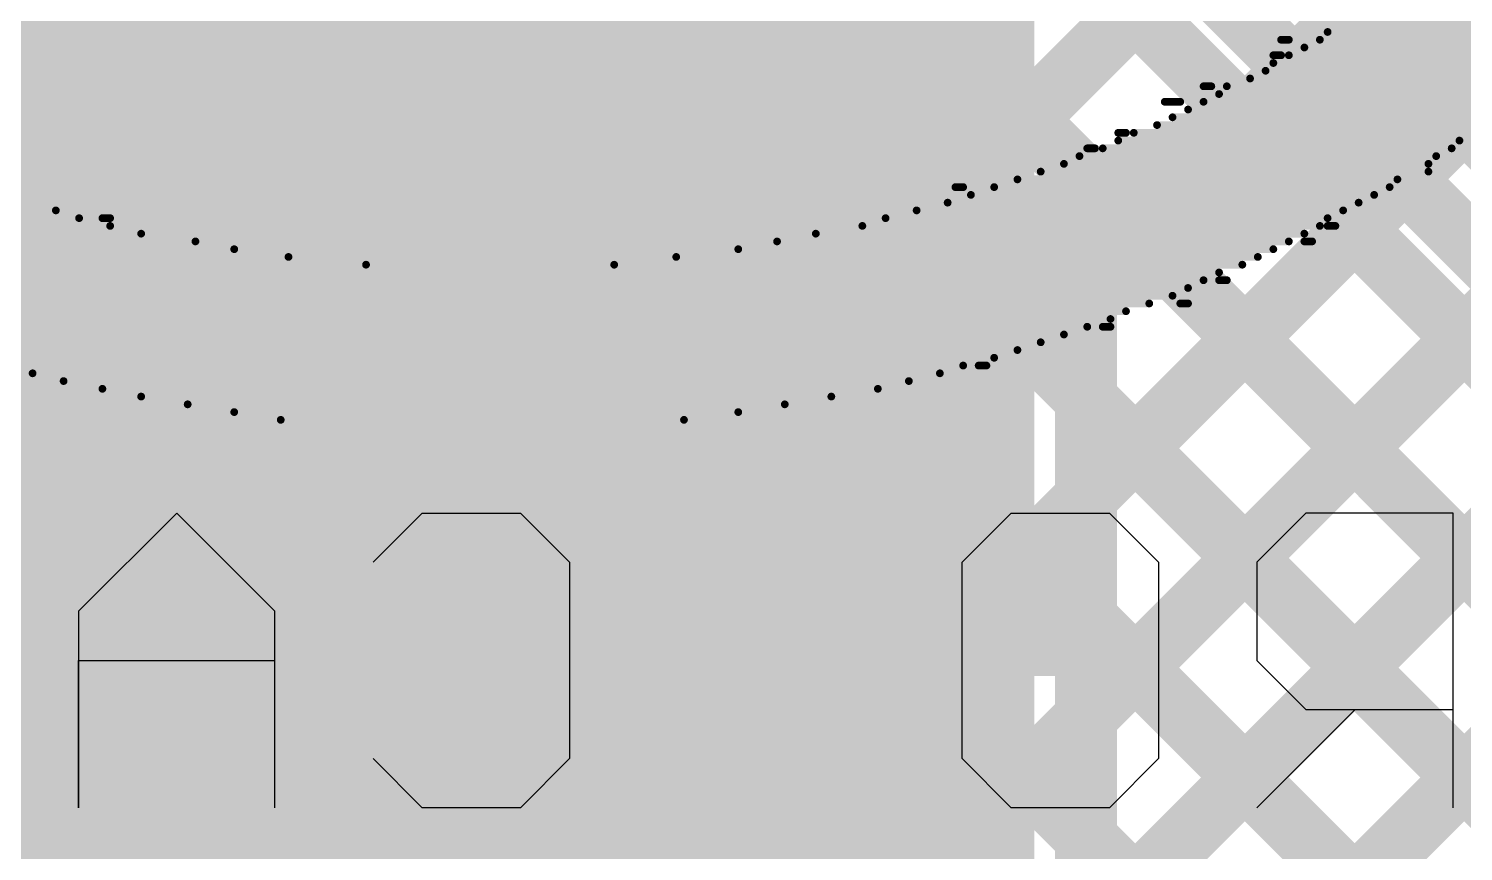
# Model space of a CAD drawing. Header units: millimetres. Extents: x 3.57 to 6.19, y 4.04 to 5.89.
# Drawn here: x 5.0333 to 5.2183, y 4.7564 to 4.8624 of the extents above; entities that cross this region are included whole.
import ezdxf

# ---------------------------------------------------------------- set-up
doc = ezdxf.new("R2010")
doc.units = ezdxf.units.MM
doc.header["$MEASUREMENT"] = 0
for name, color, linetype in [('BottomLayer', 5, 'Continuous'), ('BottomOverlay', 54, 'Continuous'), ('TopLayer', 1, 'Continuous'), ('TopOverlay', 2, 'Continuous'), ('TopPaste', 8, 'Continuous'), ('TopSolder', 216, 'Continuous')]:
    doc.layers.add(name, color=color, linetype=linetype)

# ---------------------------------------------------------------- blocks, each defined once
blk = doc.blocks.new('RVT1A101M0505_60')
at = {"layer": 'TopLayer'}
blk.add_solid([(0.02756, -0.0315), (0.14567, -0.0315), (0.02756, 0.0315), (0.14567, 0.0315)], dxfattribs=at)
at = {"layer": 'TopOverlay', "const_width": 0.005}
blk.add_lwpolyline([(0.105, 0.038), (0.105, 0.109)], dxfattribs=at)
at = {"layer": 'TopOverlay', "const_width": 0.0025}
blk.add_lwpolyline([(0.10375, 0.038, 1), (0.10625, 0.038, 1)], format="xyb", close=True, dxfattribs=at)
at = {"layer": 'TopPaste'}
blk.add_solid([(0.02756, -0.0315), (0.14567, -0.0315), (0.02756, 0.0315), (0.14567, 0.0315)], dxfattribs=at)
at = {"layer": 'TopSolder'}
blk.add_solid([(0.02356, -0.0355), (0.14967, -0.0355), (0.02356, 0.0355), (0.14967, 0.0355)], dxfattribs=at)

msp = doc.modelspace()

# ---------------------------------------------------------------- linework, layer by layer
at = {"layer": 'BottomLayer'}
for points, const_width in [([(5.13079, 4.303), (5.13079, 5.38279)], 0.025), ([(5.10729, 4.64695), (5.10729, 5.38279)], 0.008), ([(4.97015, 4.98592), (5.10729, 4.84878)], 0.008), ([(4.95601, 4.97177), (5.10729, 4.82049)], 0.008), ([(4.94187, 4.95763), (5.10729, 4.79221)], 0.008), ([(4.92772, 4.94349), (5.10729, 4.76393)], 0.008), ([(4.93121, 4.7615), (5.10729, 4.93758)], 0.008), ([(4.91358, 4.92935), (5.10729, 4.73564)], 0.008), ([(5.175, 4.912), (5.241, 4.846)], 0.025), ([(4.89891, 4.91574), (5.10729, 4.70736)], 0.008), ([(4.87386, 4.9125), (5.10729, 4.67907)], 0.008), ([(4.95949, 4.7615), (5.10729, 4.9093)], 0.008), ([(5.15429, 4.34943), (5.15429, 4.9009)], 0.008), ([(5.1584, 4.89537), (5.22437, 4.8294)], 0.008), ([(5.15429, 4.88663), (5.26084, 4.78008)], 0.008), ([(4.98737, 4.76109), (5.10729, 4.88101)], 0.008), ([(5.15429, 4.84316), (5.18245, 4.87132)], 0.008), ([(5.15429, 4.85834), (5.2467, 4.76593)], 0.008), ([(5.15429, 4.81488), (5.19659, 4.85718)], 0.008), ([(5.0044, 4.74984), (5.10729, 4.85273)], 0.008), ([(5.15429, 4.78659), (5.21073, 4.84303)], 0.008), ([(5.15429, 4.83006), (5.23256, 4.75179)], 0.008), ([(5.15429, 4.75831), (5.22488, 4.8289)], 0.008), ([(5.01854, 4.7357), (5.10729, 4.82444)], 0.008), ([(5.15429, 4.70174), (5.27505, 4.8225)], 0.008), ([(5.15429, 4.73002), (5.24676, 4.8225)], 0.008), ([(5.15429, 4.80178), (5.21842, 4.73765)], 0.008), ([(5.03268, 4.72155), (5.10729, 4.79616)], 0.008), ([(5.15429, 4.77349), (5.20651, 4.72127)], 0.008), ([(5.04682, 4.70741), (5.10729, 4.76788)], 0.008)]:
    msp.add_lwpolyline(points, dxfattribs=dict(at, const_width=const_width))
at = {"layer": 'BottomLayer', "const_width": 0.004}
for points in [[(5.15229, 4.85834, 1), (5.15629, 4.85834, 1)], [(5.19459, 4.85718, 1), (5.19859, 4.85718, 1)], [(5.10529, 4.85273, 1), (5.10929, 4.85273, 1)], [(5.10529, 4.84878, 1), (5.10929, 4.84878, 1)], [(5.15229, 4.84316, 1), (5.15629, 4.84316, 1)], [(5.20873, 4.84303, 1), (5.21273, 4.84303, 1)], [(5.15229, 4.83006, 1), (5.15629, 4.83006, 1)], [(5.10529, 4.82444, 1), (5.10929, 4.82444, 1)], [(5.10529, 4.82049, 1), (5.10929, 4.82049, 1)], [(5.15229, 4.81488, 1), (5.15629, 4.81488, 1)], [(5.15229, 4.80178, 1), (5.15629, 4.80178, 1)], [(5.10529, 4.79616, 1), (5.10929, 4.79616, 1)], [(5.10529, 4.79221, 1), (5.10929, 4.79221, 1)], [(5.15229, 4.78659, 1), (5.15629, 4.78659, 1)], [(5.15229, 4.77349, 1), (5.15629, 4.77349, 1)], [(5.10529, 4.76788, 1), (5.10929, 4.76788, 1)], [(5.10529, 4.76393, 1), (5.10929, 4.76393, 1)], [(5.15229, 4.75831, 1), (5.15629, 4.75831, 1)]]:
    msp.add_lwpolyline(points, format="xyb", close=True, dxfattribs=at)
at = {"layer": 'BottomOverlay'}
for p, q in [((5.05241, 4.79999), (5.03975, 4.78733)), ((5.06507, 4.78733), (5.05241, 4.79999)), ((5.07774, 4.79366), (5.08407, 4.79999)), ((5.08407, 4.79999), (5.09673, 4.79999)), ((5.09673, 4.79999), (5.10306, 4.79366)), ((5.15371, 4.79366), (5.16004, 4.79999)), ((5.16004, 4.79999), (5.17271, 4.79999)), ((5.17271, 4.79999), (5.17904, 4.79366)), ((5.19803, 4.79999), (5.1917, 4.79366)), ((5.21702, 4.79999), (5.19803, 4.79999)), ((5.21702, 4.762), (5.21702, 4.79999)), ((5.10306, 4.79366), (5.10306, 4.76833)), ((5.15371, 4.76833), (5.15371, 4.79366)), ((5.17904, 4.79366), (5.17904, 4.76833)), ((5.1917, 4.79366), (5.1917, 4.78099)), ((5.03975, 4.78733), (5.03975, 4.762)), ((5.06507, 4.762), (5.06507, 4.78733)), ((5.03975, 4.762), (5.03975, 4.78099)), ((5.03975, 4.78099), (5.06507, 4.78099)), ((5.1917, 4.78099), (5.19803, 4.77466)), ((5.20436, 4.77466), (5.1917, 4.762)), ((5.19803, 4.77466), (5.21702, 4.77466)), ((5.08407, 4.762), (5.07774, 4.76833)), ((5.10306, 4.76833), (5.09673, 4.762)), ((5.16004, 4.762), (5.15371, 4.76833)), ((5.17904, 4.76833), (5.17271, 4.762)), ((5.09673, 4.762), (5.08407, 4.762)), ((5.17271, 4.762), (5.16004, 4.762))]:
    msp.add_line(p, q, dxfattribs=at)
at = {"layer": 'BottomOverlay', "const_width": 0.001}
for points in [[(5.20083, 4.862), (5.23683, 4.862)], [(5.19483, 4.861), (5.19583, 4.861)], [(5.19783, 4.86), (5.23483, 4.86)], [(5.19983, 4.861), (5.23583, 4.861)], [(5.19383, 4.859), (5.19483, 4.859)], [(5.19383, 4.858), (5.23183, 4.858)], [(5.19583, 4.859), (5.23383, 4.859)], [(5.19083, 4.856), (5.22983, 4.856)], [(5.19283, 4.857), (5.23083, 4.857)], [(5.18483, 4.855), (5.18583, 4.855)], [(5.18683, 4.854), (5.22683, 4.854)], [(5.18783, 4.855), (5.22783, 4.855)], [(5.17983, 4.853), (5.18183, 4.853)], [(5.18483, 4.853), (5.22583, 4.853)], [(5.18083, 4.851), (5.22283, 4.851)], [(5.18283, 4.852), (5.22383, 4.852)], [(5.17383, 4.849), (5.17483, 4.849)], [(5.17583, 4.849), (5.21983, 4.849)], [(5.17883, 4.85), (5.22083, 4.85)], [(5.16983, 4.847), (5.17083, 4.847)], [(5.17183, 4.847), (5.21683, 4.847)], [(5.17383, 4.848), (5.21783, 4.848)], [(5.16683, 4.845), (5.21383, 4.845)], [(5.16883, 4.846), (5.21483, 4.846)], [(5.16083, 4.843), (5.20983, 4.843)], [(5.16383, 4.844), (5.21383, 4.844)], [(5.15283, 4.842), (5.15383, 4.842)], [(5.15483, 4.841), (5.20683, 4.841)], [(5.15783, 4.842), (5.20883, 4.842)], [(4.98083, 4.84), (5.03283, 4.84)], [(5.15183, 4.84), (5.20483, 4.84)], [(4.98183, 4.839), (5.03683, 4.839)], [(4.98383, 4.838), (5.03983, 4.838)], [(5.04283, 4.838), (5.04383, 4.838)], [(5.14383, 4.838), (5.20083, 4.838)], [(5.14783, 4.839), (5.20283, 4.839)], [(4.98583, 4.837), (5.04383, 4.837)], [(4.98683, 4.836), (5.04783, 4.836)], [(5.13483, 4.836), (5.19783, 4.836)], [(5.14083, 4.837), (5.19983, 4.837)], [(5.20083, 4.837), (5.20183, 4.837)], [(4.98983, 4.835), (5.05483, 4.835)], [(4.99183, 4.834), (5.05983, 4.834)], [(5.12483, 4.834), (5.19383, 4.834)], [(5.12983, 4.835), (5.19583, 4.835)], [(5.19783, 4.835), (5.19883, 4.835)], [(4.99283, 4.833), (5.06683, 4.833)], [(4.99583, 4.832), (5.07683, 4.832)], [(5.10883, 4.832), (5.18983, 4.832)], [(5.11683, 4.833), (5.19183, 4.833)], [(4.99783, 4.831), (5.18683, 4.831)], [(4.99883, 4.83), (5.18483, 4.83)], [(5.18683, 4.83), (5.18783, 4.83)], [(5.00183, 4.829), (5.18283, 4.829)], [(5.00483, 4.828), (5.18083, 4.828)], [(5.00683, 4.827), (5.17783, 4.827)], [(5.18183, 4.827), (5.18283, 4.827)], [(5.00883, 4.826), (5.17483, 4.826)], [(5.01183, 4.825), (5.17283, 4.825)], [(5.01383, 4.824), (5.16983, 4.824)], [(5.01783, 4.823), (5.16683, 4.823)], [(5.17183, 4.824), (5.17283, 4.824)], [(5.02083, 4.822), (5.16383, 4.822)], [(5.02383, 4.821), (5.16083, 4.821)], [(5.02683, 4.82), (5.15783, 4.82)], [(5.03083, 4.819), (5.15383, 4.819)], [(5.15583, 4.819), (5.15683, 4.819)], [(5.03383, 4.818), (5.15083, 4.818)], [(5.03783, 4.817), (5.14683, 4.817)], [(5.04283, 4.816), (5.14283, 4.816)], [(5.04783, 4.815), (5.13683, 4.815)], [(5.05383, 4.814), (5.13083, 4.814)], [(5.05983, 4.813), (5.12483, 4.813)], [(5.06583, 4.812), (5.11783, 4.812)]]:
    msp.add_lwpolyline(points, dxfattribs=at)
at = {"layer": 'BottomOverlay', "const_width": 0.0005}
for points in [[(5.20058, 4.862, 1), (5.20108, 4.862, 1)], [(5.19458, 4.861, 1), (5.19508, 4.861, 1)], [(5.19558, 4.861, 1), (5.19608, 4.861, 1)], [(5.19758, 4.86, 1), (5.19808, 4.86, 1)], [(5.19958, 4.861, 1), (5.20008, 4.861, 1)], [(5.19358, 4.859, 1), (5.19408, 4.859, 1)], [(5.19358, 4.858, 1), (5.19408, 4.858, 1)], [(5.19458, 4.859, 1), (5.19508, 4.859, 1)], [(5.19558, 4.859, 1), (5.19608, 4.859, 1)], [(5.19058, 4.856, 1), (5.19108, 4.856, 1)], [(5.19258, 4.857, 1), (5.19308, 4.857, 1)], [(5.18458, 4.855, 1), (5.18508, 4.855, 1)], [(5.18558, 4.855, 1), (5.18608, 4.855, 1)], [(5.18658, 4.854, 1), (5.18708, 4.854, 1)], [(5.18758, 4.855, 1), (5.18808, 4.855, 1)], [(5.17958, 4.853, 1), (5.18008, 4.853, 1)], [(5.18158, 4.853, 1), (5.18208, 4.853, 1)], [(5.18458, 4.853, 1), (5.18508, 4.853, 1)], [(5.18058, 4.851, 1), (5.18108, 4.851, 1)], [(5.18258, 4.852, 1), (5.18308, 4.852, 1)], [(5.17358, 4.849, 1), (5.17408, 4.849, 1)], [(5.17458, 4.849, 1), (5.17508, 4.849, 1)], [(5.17558, 4.849, 1), (5.17608, 4.849, 1)], [(5.17858, 4.85, 1), (5.17908, 4.85, 1)], [(5.16958, 4.847, 1), (5.17008, 4.847, 1)], [(5.17058, 4.847, 1), (5.17108, 4.847, 1)], [(5.17158, 4.847, 1), (5.17208, 4.847, 1)], [(5.17358, 4.848, 1), (5.17408, 4.848, 1)], [(5.21658, 4.847, 1), (5.21708, 4.847, 1)], [(5.21758, 4.848, 1), (5.21808, 4.848, 1)], [(5.16658, 4.845, 1), (5.16708, 4.845, 1)], [(5.16858, 4.846, 1), (5.16908, 4.846, 1)], [(5.21358, 4.845, 1), (5.21408, 4.845, 1)], [(5.21458, 4.846, 1), (5.21508, 4.846, 1)], [(5.16058, 4.843, 1), (5.16108, 4.843, 1)], [(5.16358, 4.844, 1), (5.16408, 4.844, 1)], [(5.20958, 4.843, 1), (5.21008, 4.843, 1)], [(5.21358, 4.844, 1), (5.21408, 4.844, 1)], [(5.15258, 4.842, 1), (5.15308, 4.842, 1)], [(5.15358, 4.842, 1), (5.15408, 4.842, 1)], [(5.15458, 4.841, 1), (5.15508, 4.841, 1)], [(5.15758, 4.842, 1), (5.15808, 4.842, 1)], [(5.20658, 4.841, 1), (5.20708, 4.841, 1)], [(5.20858, 4.842, 1), (5.20908, 4.842, 1)], [(5.15158, 4.84, 1), (5.15208, 4.84, 1)], [(5.20458, 4.84, 1), (5.20508, 4.84, 1)], [(5.03658, 4.839, 1), (5.03708, 4.839, 1)], [(5.03958, 4.838, 1), (5.04008, 4.838, 1)], [(5.04258, 4.838, 1), (5.04308, 4.838, 1)], [(5.04358, 4.838, 1), (5.04408, 4.838, 1)], [(5.14358, 4.838, 1), (5.14408, 4.838, 1)], [(5.14758, 4.839, 1), (5.14808, 4.839, 1)], [(5.20058, 4.838, 1), (5.20108, 4.838, 1)], [(5.20258, 4.839, 1), (5.20308, 4.839, 1)], [(5.04358, 4.837, 1), (5.04408, 4.837, 1)], [(5.04758, 4.836, 1), (5.04808, 4.836, 1)], [(5.13458, 4.836, 1), (5.13508, 4.836, 1)], [(5.14058, 4.837, 1), (5.14108, 4.837, 1)], [(5.19758, 4.836, 1), (5.19808, 4.836, 1)], [(5.19958, 4.837, 1), (5.20008, 4.837, 1)], [(5.20058, 4.837, 1), (5.20108, 4.837, 1)], [(5.20158, 4.837, 1), (5.20208, 4.837, 1)], [(5.05458, 4.835, 1), (5.05508, 4.835, 1)], [(5.05958, 4.834, 1), (5.06008, 4.834, 1)], [(5.12458, 4.834, 1), (5.12508, 4.834, 1)], [(5.12958, 4.835, 1), (5.13008, 4.835, 1)], [(5.19358, 4.834, 1), (5.19408, 4.834, 1)], [(5.19558, 4.835, 1), (5.19608, 4.835, 1)], [(5.19758, 4.835, 1), (5.19808, 4.835, 1)], [(5.19858, 4.835, 1), (5.19908, 4.835, 1)], [(5.06658, 4.833, 1), (5.06708, 4.833, 1)], [(5.07658, 4.832, 1), (5.07708, 4.832, 1)], [(5.10858, 4.832, 1), (5.10908, 4.832, 1)], [(5.11658, 4.833, 1), (5.11708, 4.833, 1)], [(5.18958, 4.832, 1), (5.19008, 4.832, 1)], [(5.19158, 4.833, 1), (5.19208, 4.833, 1)], [(5.18458, 4.83, 1), (5.18508, 4.83, 1)], [(5.18658, 4.831, 1), (5.18708, 4.831, 1)], [(5.18658, 4.83, 1), (5.18708, 4.83, 1)], [(5.18758, 4.83, 1), (5.18808, 4.83, 1)], [(5.18258, 4.829, 1), (5.18308, 4.829, 1)], [(5.17758, 4.827, 1), (5.17808, 4.827, 1)], [(5.18058, 4.828, 1), (5.18108, 4.828, 1)], [(5.18158, 4.827, 1), (5.18208, 4.827, 1)], [(5.18258, 4.827, 1), (5.18308, 4.827, 1)], [(5.17258, 4.825, 1), (5.17308, 4.825, 1)], [(5.17458, 4.826, 1), (5.17508, 4.826, 1)], [(5.16658, 4.823, 1), (5.16708, 4.823, 1)], [(5.16958, 4.824, 1), (5.17008, 4.824, 1)], [(5.17158, 4.824, 1), (5.17208, 4.824, 1)], [(5.17258, 4.824, 1), (5.17308, 4.824, 1)], [(5.16058, 4.821, 1), (5.16108, 4.821, 1)], [(5.16358, 4.822, 1), (5.16408, 4.822, 1)], [(5.15358, 4.819, 1), (5.15408, 4.819, 1)], [(5.15558, 4.819, 1), (5.15608, 4.819, 1)], [(5.15658, 4.819, 1), (5.15708, 4.819, 1)], [(5.15758, 4.82, 1), (5.15808, 4.82, 1)], [(5.03358, 4.818, 1), (5.03408, 4.818, 1)], [(5.03758, 4.817, 1), (5.03808, 4.817, 1)], [(5.14658, 4.817, 1), (5.14708, 4.817, 1)], [(5.15058, 4.818, 1), (5.15108, 4.818, 1)], [(5.04258, 4.816, 1), (5.04308, 4.816, 1)], [(5.14258, 4.816, 1), (5.14308, 4.816, 1)], [(5.04758, 4.815, 1), (5.04808, 4.815, 1)], [(5.05358, 4.814, 1), (5.05408, 4.814, 1)], [(5.13058, 4.814, 1), (5.13108, 4.814, 1)], [(5.13658, 4.815, 1), (5.13708, 4.815, 1)], [(5.05958, 4.813, 1), (5.06008, 4.813, 1)], [(5.06558, 4.812, 1), (5.06608, 4.812, 1)], [(5.11758, 4.812, 1), (5.11808, 4.812, 1)], [(5.12458, 4.813, 1), (5.12508, 4.813, 1)]]:
    msp.add_lwpolyline(points, format="xyb", close=True, dxfattribs=at)
at = {"layer": 'TopLayer'}
for points, const_width in [([(5.02749, 4.8295), (5.209, 5.01101)], 0.008), ([(4.99644, 4.98791), (5.15485, 4.8295)], 0.008), ([(5.05577, 4.8295), (5.209, 4.98273)], 0.008), ([(4.99344, 4.82373), (5.14121, 4.9715)], 0.008), ([(5.04113, 4.9715), (5.29598, 4.71665)], 0.008), ([(5.06941, 4.9715), (5.31929, 4.72162)], 0.008), ([(5.0977, 4.9715), (5.34758, 4.72162)], 0.008), ([(4.95928, 4.9685), (5.09829, 4.8295)], 0.008), ([(4.98756, 4.9685), (5.12657, 4.8295)], 0.008), ([(5.08406, 4.8295), (5.209, 4.95444)], 0.008), ([(5.16967, 4.80197), (5.2967, 4.929)], 0.008), ([(5.11234, 4.8295), (5.209, 4.92616)], 0.008), ([(4.993, 4.9065), (5.07, 4.8295)], 0.008), ([(5.16967, 4.77369), (5.2995, 4.90352)], 0.008), ([(5.14062, 4.8295), (5.21238, 4.90125)], 0.008), ([(5.16891, 4.8295), (5.22537, 4.88596)], 0.008), ([(4.993, 4.87821), (5.04172, 4.8295)], 0.008), ([(5.16967, 4.7454), (5.2995, 4.87524)], 0.008), ([(5.10505, 4.6525), (5.2995, 4.84695)], 0.008), ([(5.02356, 4.8295), (5.16967, 4.8295)], 0.008), ([(5.16967, 4.7385), (5.16967, 4.8295)], 0.008), ([(5.09661, 4.784), (5.09661, 4.8255)], 0.01), ([(5.16967, 4.81468), (5.2788, 4.70555)], 0.008), ([(5.09661, 4.74539), (5.09661, 4.784)], 0.025), ([(5.16967, 4.7864), (5.26758, 4.68848)], 0.008), ([(5.02756, 4.784), (5.09661, 4.784)], 0.01), ([(5.09661, 4.784), (5.16567, 4.784)], 0.01), ([(5.09661, 4.7425), (5.09661, 4.784)], 0.01), ([(5.16967, 4.75811), (5.62508, 4.3027)], 0.008), ([(5.09661, 4.74539), (5.158, 4.684)], 0.025)]:
    msp.add_lwpolyline(points, dxfattribs=dict(at, const_width=const_width))
for points, const_width in [([(5.03972, 4.8295, 1), (5.04372, 4.8295, 1)], 0.004), ([(5.05377, 4.8295, 1), (5.05777, 4.8295, 1)], 0.004), ([(5.068, 4.8295, 1), (5.072, 4.8295, 1)], 0.004), ([(5.08206, 4.8295, 1), (5.08606, 4.8295, 1)], 0.004), ([(5.09629, 4.8295, 1), (5.10029, 4.8295, 1)], 0.004), ([(5.11034, 4.8295, 1), (5.11434, 4.8295, 1)], 0.004), ([(5.12457, 4.8295, 1), (5.12857, 4.8295, 1)], 0.004), ([(5.13862, 4.8295, 1), (5.14262, 4.8295, 1)], 0.004), ([(5.15285, 4.8295, 1), (5.15685, 4.8295, 1)], 0.004), ([(5.16691, 4.8295, 1), (5.17091, 4.8295, 1)], 0.004), ([(5.16767, 4.8295, 1), (5.17167, 4.8295, 1)], 0.004), ([(5.16767, 4.8295, 1), (5.17167, 4.8295, 1)], 0.004), ([(5.09411, 4.8255, 1), (5.09911, 4.8255, 1)], 0.005), ([(5.16767, 4.81468, 1), (5.17167, 4.81468, 1)], 0.004), ([(5.16767, 4.80197, 1), (5.17167, 4.80197, 1)], 0.004), ([(5.09036, 4.784, 1), (5.10286, 4.784, 1)], 0.0125), ([(5.16767, 4.7864, 1), (5.17167, 4.7864, 1)], 0.004), ([(5.09411, 4.784, 1), (5.09911, 4.784, 1)], 0.005), ([(5.09411, 4.784, 1), (5.09911, 4.784, 1)], 0.005), ([(5.09411, 4.784, 1), (5.09911, 4.784, 1)], 0.005), ([(5.09411, 4.784, 1), (5.09911, 4.784, 1)], 0.005), ([(5.16317, 4.784, 1), (5.16817, 4.784, 1)], 0.005), ([(5.16767, 4.77369, 1), (5.17167, 4.77369, 1)], 0.004), ([(5.16767, 4.75811, 1), (5.17167, 4.75811, 1)], 0.004), ([(5.09036, 4.74539, 1), (5.10286, 4.74539, 1)], 0.0125), ([(5.09036, 4.74539, 1), (5.10286, 4.74539, 1)], 0.0125)]:
    msp.add_lwpolyline(points, format="xyb", close=True, dxfattribs=dict(at, const_width=const_width))
msp.add_solid([(5.023, 4.67), (5.163, 4.67), (5.023, 4.947), (5.163, 4.947)], dxfattribs=at)

# ---------------------------------------------------------------- block references
at = {"rotation": 360}
msp.add_blockref('RVT1A101M0505_60', (5.01, 4.784), dxfattribs=at)

doc.saveas('drawing.dxf')
